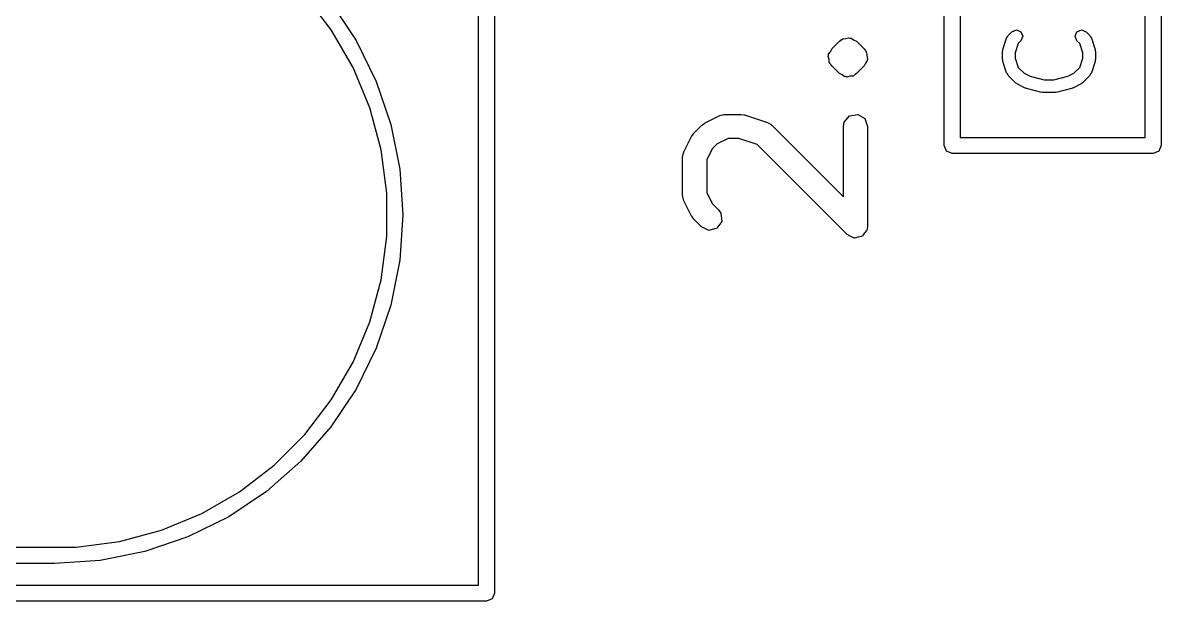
# Model space of a CAD drawing. Extents: x 0.14 to 2.87, y -2.36 to 0.08.
# Drawn here: x 1.8865 to 2.1652, y -2.3173 to -2.1759 of the extents above; entities that cross this region are included whole.
import ezdxf

# ---------------------------------------------------------------- set-up
doc = ezdxf.new("R2010")
doc.units = 0
doc.header["$MEASUREMENT"] = 0
doc.layers.add('BLACK', color=7, linetype='CONTINUOUS')

msp = doc.modelspace()

# ---------------------------------------------------------------- linework, layer by layer
at = {"layer": 'BLACK', "linetype": 'CONTINUOUS'}
for p, q in [((2.11201, -2.20591), (2.11201, -2.12717)), ((2.00197, -2.13031), (2.00197, -2.31535)), ((2.11594, -2.12913), (2.11594, -2.20394)), ((2.16122, -2.20394), (2.16122, -2.12913)), ((2.16516, -2.13016), (2.16516, -2.20591)), ((1.99803, -2.31339), (1.99803, -2.13228)), ((1.96203, -2.17757), (1.95555, -2.16912)), ((1.96191, -2.17095), (1.96811, -2.18022)), ((1.96736, -2.1868), (1.96203, -2.17757)), ((2.12752, -2.17935), (2.12766, -2.17901)), ((2.12766, -2.17901), (2.1286, -2.17808)), ((2.1286, -2.17808), (2.12972, -2.17762)), ((2.12972, -2.17762), (2.13083, -2.17808)), ((2.13083, -2.17808), (2.13129, -2.17919)), ((2.14408, -2.17919), (2.14454, -2.17808)), ((2.14454, -2.17808), (2.14565, -2.17762)), ((2.14565, -2.17762), (2.14676, -2.17808)), ((2.14676, -2.17808), (2.1477, -2.17901)), ((2.1477, -2.17901), (2.14784, -2.17935)), ((1.96811, -2.18022), (1.97304, -2.19022)), ((2.08451, -2.18226), (2.08638, -2.18038)), ((2.08638, -2.18038), (2.0867, -2.18016)), ((2.0867, -2.18016), (2.08678, -2.18005)), ((2.08678, -2.18005), (2.08691, -2.18002)), ((2.08691, -2.18002), (2.08722, -2.17979)), ((2.08722, -2.17979), (2.08799, -2.17973)), ((2.08799, -2.17973), (2.08873, -2.17953)), ((2.08873, -2.17953), (2.08897, -2.17964)), ((2.08897, -2.17964), (2.08924, -2.17962)), ((2.08924, -2.17962), (2.08987, -2.18006)), ((2.08987, -2.18006), (2.09056, -2.18038)), ((2.09056, -2.18038), (2.09244, -2.18226)), ((2.12635, -2.18244), (2.12728, -2.17963)), ((2.12728, -2.17963), (2.12752, -2.17935)), ((2.13015, -2.18098), (2.12942, -2.1832)), ((2.13083, -2.1803), (2.13015, -2.18098)), ((2.13129, -2.17919), (2.13083, -2.1803)), ((2.14454, -2.1803), (2.14408, -2.17919)), ((2.14521, -2.18098), (2.14454, -2.1803)), ((2.14595, -2.1832), (2.14521, -2.18098)), ((2.14784, -2.17935), (2.14808, -2.17963)), ((2.14808, -2.17963), (2.14902, -2.18244)), ((2.08366, -2.18409), (2.08371, -2.18397)), ((2.08385, -2.18483), (2.08366, -2.18409)), ((2.08369, -2.18383), (2.08376, -2.18372)), ((2.08371, -2.18397), (2.08369, -2.18383)), ((2.08375, -2.18358), (2.08419, -2.18295)), ((2.08376, -2.18372), (2.08375, -2.18358)), ((2.08419, -2.18295), (2.08451, -2.18226)), ((2.09244, -2.18226), (2.09266, -2.18258)), ((2.09266, -2.18258), (2.09277, -2.18265)), ((2.09277, -2.18265), (2.0928, -2.18278)), ((2.0928, -2.18278), (2.0928, -2.18279)), ((2.0928, -2.18279), (2.0929, -2.18287)), ((2.0929, -2.18287), (2.09292, -2.18295)), ((2.09292, -2.18295), (2.09302, -2.1831)), ((2.09302, -2.1831), (2.09309, -2.18386)), ((2.09309, -2.18386), (2.09329, -2.1846)), ((2.09329, -2.1846), (2.09323, -2.18473)), ((2.12627, -2.18294), (2.12636, -2.1827)), ((2.12627, -2.18481), (2.12627, -2.18294)), ((2.12636, -2.1827), (2.12635, -2.18244)), ((2.12942, -2.1832), (2.12942, -2.18456)), ((2.12942, -2.18456), (2.13015, -2.18678)), ((2.14521, -2.18678), (2.14595, -2.18456)), ((2.14595, -2.18456), (2.14595, -2.1832)), ((2.14902, -2.18244), (2.149, -2.1827)), ((2.149, -2.1827), (2.1491, -2.18294)), ((2.1491, -2.18294), (2.1491, -2.18481)), ((1.97144, -2.19665), (1.96736, -2.1868)), ((2.08392, -2.18559), (2.08385, -2.18483)), ((2.08403, -2.18574), (2.08392, -2.18559)), ((2.08404, -2.18582), (2.08403, -2.18574)), ((2.08414, -2.18591), (2.08404, -2.18582)), ((2.08418, -2.18604), (2.08414, -2.18591)), ((2.08414, -2.18591), (2.08414, -2.18591)), ((2.08429, -2.18611), (2.08418, -2.18604)), ((2.08451, -2.18643), (2.08429, -2.18611)), ((2.08638, -2.18831), (2.08451, -2.18643)), ((2.09244, -2.18643), (2.09056, -2.18831)), ((2.09276, -2.18574), (2.09244, -2.18643)), ((2.0932, -2.18511), (2.09276, -2.18574)), ((2.09326, -2.18486), (2.09319, -2.18498)), ((2.09319, -2.18498), (2.0932, -2.18511)), ((2.09323, -2.18473), (2.09326, -2.18486)), ((2.12636, -2.18505), (2.12627, -2.18481)), ((2.12635, -2.18531), (2.12636, -2.18505)), ((2.12728, -2.18812), (2.12635, -2.18531)), ((2.13015, -2.18678), (2.13159, -2.18821)), ((2.14378, -2.18821), (2.14521, -2.18678)), ((2.14902, -2.18531), (2.14808, -2.18812)), ((2.1491, -2.18481), (2.149, -2.18505)), ((2.149, -2.18505), (2.14902, -2.18531)), ((2.08708, -2.18863), (2.08638, -2.18831)), ((2.08771, -2.18907), (2.08708, -2.18863)), ((2.08797, -2.18905), (2.08771, -2.18907)), ((2.08822, -2.18916), (2.08797, -2.18905)), ((2.08896, -2.18896), (2.08822, -2.18916)), ((2.08972, -2.1889), (2.08896, -2.18896)), ((2.09004, -2.18867), (2.08972, -2.1889)), ((2.09017, -2.18864), (2.09004, -2.18867)), ((2.09024, -2.18853), (2.09017, -2.18864)), ((2.09056, -2.18831), (2.09024, -2.18853)), ((2.12752, -2.1884), (2.12728, -2.18812)), ((2.12766, -2.18874), (2.12752, -2.1884)), ((2.12954, -2.19061), (2.12766, -2.18874)), ((2.13159, -2.18821), (2.13308, -2.18895)), ((2.13308, -2.18895), (2.13647, -2.1898)), ((2.13647, -2.1898), (2.1389, -2.1898)), ((2.1389, -2.1898), (2.14229, -2.18895)), ((2.14229, -2.18895), (2.14378, -2.18821)), ((2.1477, -2.18874), (2.14583, -2.19061)), ((2.14784, -2.1884), (2.1477, -2.18874)), ((2.14808, -2.18812), (2.14784, -2.1884)), ((1.97304, -2.19022), (1.97662, -2.20077)), ((2.12978, -2.19071), (2.12954, -2.19061)), ((2.12995, -2.19091), (2.12978, -2.19071)), ((2.13182, -2.19185), (2.12995, -2.19091)), ((2.132, -2.19186), (2.13182, -2.19185)), ((2.13215, -2.19197), (2.132, -2.19186)), ((2.1359, -2.1929), (2.13215, -2.19197)), ((2.13609, -2.19287), (2.1359, -2.1929)), ((2.13628, -2.19295), (2.13609, -2.19287)), ((2.13909, -2.19295), (2.13628, -2.19295)), ((2.13927, -2.19287), (2.13909, -2.19295)), ((2.13947, -2.1929), (2.13927, -2.19287)), ((2.14322, -2.19197), (2.13947, -2.1929)), ((2.14336, -2.19186), (2.14322, -2.19197)), ((2.14354, -2.19185), (2.14336, -2.19186)), ((2.14542, -2.19091), (2.14354, -2.19185)), ((2.14559, -2.19071), (2.14542, -2.19091)), ((2.14583, -2.19061), (2.14559, -2.19071)), ((1.9742, -2.20694), (1.97144, -2.19665)), ((2.05716, -2.19858), (2.05814, -2.19829)), ((2.05814, -2.19829), (2.05831, -2.19833)), ((2.05831, -2.19833), (2.05848, -2.19827)), ((2.05848, -2.19827), (2.06223, -2.19827)), ((2.06223, -2.19827), (2.0631, -2.19842)), ((2.0631, -2.19842), (2.06316, -2.19842)), ((2.06316, -2.19842), (2.06878, -2.20029)), ((2.08887, -2.19866), (2.09086, -2.19831)), ((2.09086, -2.19831), (2.09261, -2.19932)), ((1.97662, -2.20077), (1.9788, -2.21171)), ((2.05076, -2.20288), (2.05264, -2.20101)), ((2.05264, -2.20101), (2.05336, -2.2005)), ((2.05336, -2.2005), (2.05341, -2.20045)), ((2.05341, -2.20045), (2.05716, -2.19858)), ((2.06878, -2.20029), (2.06969, -2.20078)), ((2.06969, -2.20078), (2.06978, -2.20093)), ((2.06978, -2.20093), (2.06994, -2.20101)), ((2.06994, -2.20101), (2.08739, -2.21846)), ((2.08739, -2.20122), (2.08757, -2.20021)), ((2.08739, -2.21846), (2.08739, -2.20122)), ((2.08757, -2.20021), (2.08887, -2.19866)), ((2.09261, -2.19932), (2.0933, -2.20122)), ((2.0933, -2.20122), (2.0933, -2.22559)), ((2.04834, -2.2074), (2.05021, -2.20365)), ((2.05021, -2.20365), (2.05074, -2.20294)), ((2.05074, -2.20294), (2.05076, -2.20288)), ((2.11594, -2.20394), (2.16122, -2.20394)), ((2.05528, -2.20672), (2.05393, -2.20941)), ((2.05648, -2.20552), (2.05528, -2.20672)), ((2.05917, -2.20417), (2.05648, -2.20552)), ((2.06175, -2.20417), (2.05917, -2.20417)), ((2.06625, -2.20567), (2.06175, -2.20417)), ((2.08826, -2.22768), (2.06625, -2.20567)), ((2.11258, -2.2073), (2.11201, -2.20591)), ((2.11201, -2.20591), (2.11201, -2.20591)), ((2.16516, -2.20591), (2.16458, -2.2073)), ((1.97559, -2.21751), (1.9742, -2.20694)), ((2.04802, -2.20872), (2.0482, -2.20771)), ((2.04802, -2.21809), (2.04802, -2.20872)), ((2.0482, -2.20771), (2.04832, -2.20757)), ((2.04832, -2.20757), (2.04834, -2.2074)), ((2.05393, -2.20941), (2.05393, -2.21739)), ((2.11398, -2.20787), (2.11258, -2.2073)), ((2.16319, -2.20787), (2.11398, -2.20787)), ((2.16458, -2.2073), (2.16319, -2.20787)), ((1.9788, -2.21171), (1.97953, -2.22283)), ((1.97559, -2.22816), (1.97559, -2.21751)), ((2.05393, -2.21739), (2.05528, -2.22009)), ((2.04808, -2.21826), (2.04802, -2.21809)), ((2.04804, -2.21843), (2.04808, -2.21826)), ((2.04834, -2.21941), (2.04804, -2.21843)), ((2.05021, -2.22316), (2.04834, -2.21941)), ((2.05528, -2.22009), (2.05681, -2.22163)), ((1.97953, -2.22283), (1.9788, -2.23396)), ((2.05026, -2.22321), (2.05021, -2.22316)), ((2.05076, -2.22393), (2.05026, -2.22321)), ((2.05681, -2.22163), (2.0574, -2.22247)), ((2.0574, -2.22247), (2.05758, -2.22448)), ((2.05264, -2.2258), (2.05076, -2.22393)), ((2.05447, -2.22666), (2.05264, -2.2258)), ((2.05642, -2.22613), (2.05447, -2.22666)), ((2.05758, -2.22448), (2.05642, -2.22613)), ((2.0932, -2.22635), (2.09315, -2.22642)), ((2.0933, -2.22559), (2.09319, -2.22623)), ((2.09319, -2.22623), (2.0932, -2.22635)), ((1.9742, -2.23873), (1.97559, -2.22816)), ((2.08906, -2.22805), (2.08826, -2.22768)), ((2.08983, -2.2285), (2.08906, -2.22805)), ((2.08997, -2.22847), (2.08983, -2.2285)), ((2.09009, -2.22853), (2.08997, -2.22847)), ((2.09095, -2.2283), (2.09009, -2.22853)), ((2.09182, -2.22815), (2.09095, -2.2283)), ((2.09191, -2.22804), (2.09182, -2.22815)), ((2.09204, -2.22801), (2.09191, -2.22804)), ((2.09255, -2.22728), (2.09204, -2.22801)), ((2.09312, -2.2266), (2.09255, -2.22728)), ((2.09315, -2.22642), (2.09312, -2.2266)), ((1.9788, -2.23396), (1.97662, -2.2449)), ((1.97144, -2.24902), (1.9742, -2.23873)), ((1.97662, -2.2449), (1.97304, -2.25545)), ((1.96736, -2.25887), (1.97144, -2.24902)), ((1.97304, -2.25545), (1.96811, -2.26545)), ((1.96203, -2.2681), (1.96736, -2.25887)), ((1.95555, -2.27655), (1.96203, -2.2681)), ((1.96811, -2.26545), (1.96191, -2.27472)), ((1.94801, -2.28409), (1.95555, -2.27655)), ((1.96191, -2.27472), (1.95456, -2.28311)), ((1.93956, -2.29058), (1.94801, -2.28409)), ((1.95456, -2.28311), (1.94618, -2.29046)), ((1.94618, -2.29046), (1.93691, -2.29665)), ((1.93033, -2.29591), (1.93956, -2.29058)), ((1.92048, -2.29998), (1.93033, -2.29591)), ((1.93691, -2.29665), (1.92691, -2.30158)), ((1.91019, -2.30274), (1.92048, -2.29998)), ((1.92691, -2.30158), (1.91635, -2.30517)), ((1.65689, -2.30413), (1.89429, -2.30413)), ((1.89429, -2.30413), (1.89962, -2.30413)), ((1.89962, -2.30413), (1.91019, -2.30274)), ((1.91635, -2.30517), (1.90542, -2.30734)), ((1.89429, -2.30807), (1.65689, -2.30807)), ((1.90542, -2.30734), (1.89429, -2.30807)), ((1.55315, -2.31339), (1.99803, -2.31339)), ((2.00197, -2.31535), (2.00139, -2.31675)), ((2, -2.31732), (1.55118, -2.31732)), ((2.00139, -2.31675), (2, -2.31732))]:
    msp.add_line(p, q, dxfattribs=at)

doc.saveas('drawing.dxf')
